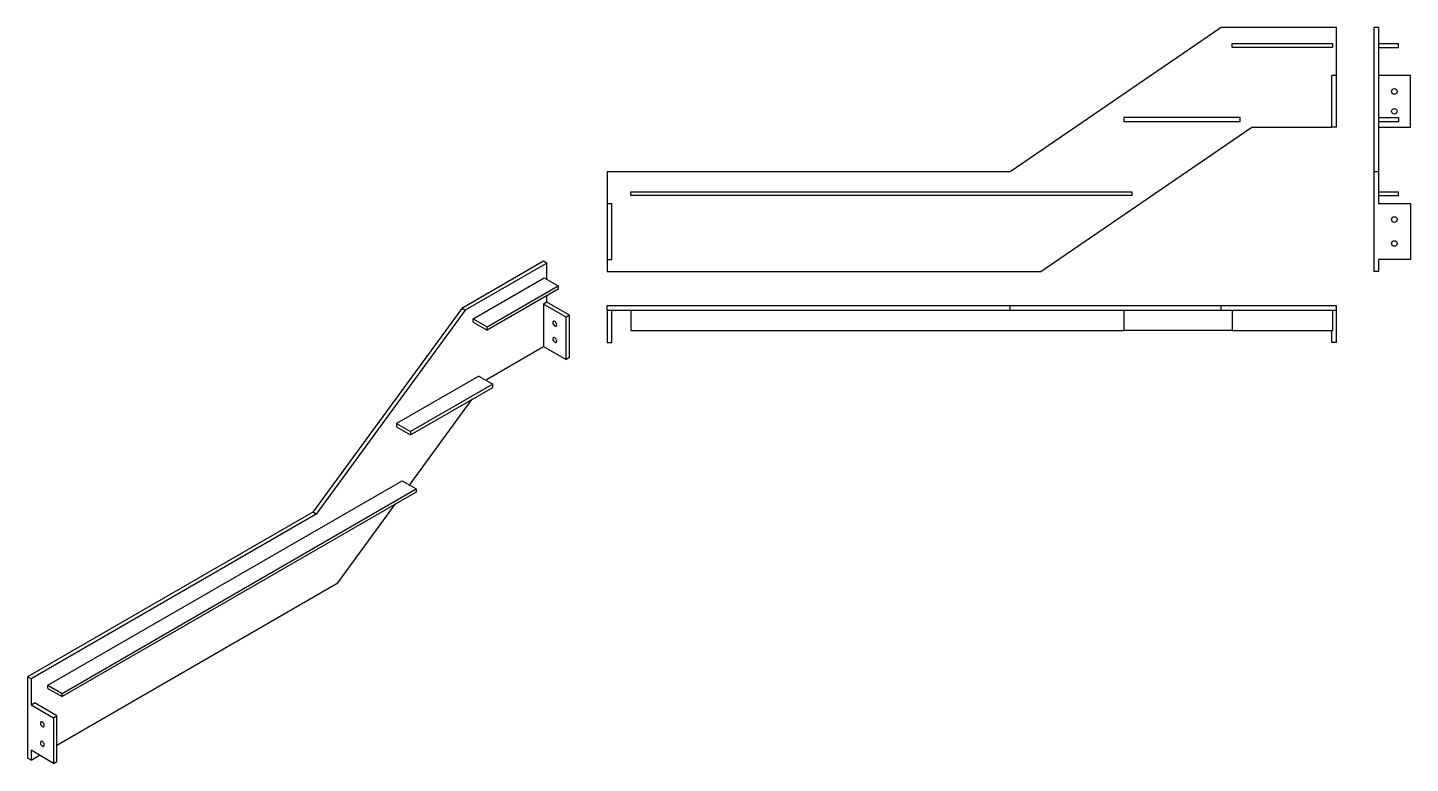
# Model space of a CAD drawing. Header units: millimetres. Extents: x -2187 to 1283, y -1241 to 605.
import ezdxf

# ---------------------------------------------------------------- set-up
doc = ezdxf.new("R2010")
doc.units = ezdxf.units.MM
for name, color, linetype in [('ProjItem176', 7, 'CONTINUOUS'), ('ProjItem177', 7, 'CONTINUOUS'), ('ProjItem178', 7, 'CONTINUOUS'), ('ProjItem179', 7, 'CONTINUOUS')]:
    doc.layers.add(name, color=color, linetype=linetype)

msp = doc.modelspace()

# ---------------------------------------------------------------- linework, layer by layer
at = {"layer": 'ProjItem176'}
for p, q in [((808.096, 604.7), (278.74, 243.2)), ((1097.83, 604.7), (808.096, 604.7)), ((1097.83, 484.7), (1097.83, 604.7)), ((835.828, 554.7), (835.828, 564.7)), ((835.828, 564.7), (1087.83, 564.7)), ((1087.83, 564.7), (1087.83, 554.7)), ((1087.83, 554.7), (835.828, 554.7)), ((1085.83, 354.7), (1085.83, 484.7)), ((1097.83, 484.7), (1085.83, 484.7)), ((1097.83, 354.7), (1097.83, 484.7)), ((355.959, -6.8003), (885.315, 354.7)), ((855.828, 378.95), (563.828, 378.95)), ((563.828, 378.95), (563.828, 368.95)), ((563.828, 368.95), (855.828, 368.95)), ((855.828, 368.95), (855.828, 378.95)), ((885.315, 354.7), (1085.83, 354.7)), ((1097.83, 354.7), (1085.83, 354.7)), ((278.74, 243.2), (-733.172, 243.2)), ((-733.172, 243.2), (-733.172, 163.2)), ((-673.172, 183.2), (-673.172, 193.2)), ((-673.172, 193.2), (583.828, 193.2)), ((583.828, 183.2), (-673.172, 183.2)), ((583.828, 193.2), (583.828, 183.2)), ((-733.172, 163.2), (-733.172, 23.1997)), ((-733.172, 163.2), (-721.172, 163.2)), ((-721.172, 23.1997), (-721.172, 163.2)), ((-733.172, 23.1997), (-733.172, -6.8003)), ((-733.172, 23.1997), (-721.172, 23.1997)), ((-733.172, -6.8003), (355.959, -6.8003))]:
    msp.add_line(p, q, dxfattribs=at)
at = {"layer": 'ProjItem177'}
for p, q in [((-892.515, 18.7109), (-1097.39, -99.5718)), ((-884.03, 13.8119), (-1088.9, -104.471)), ((-884.03, 13.8119), (-892.515, 18.7109)), ((-884.03, -27.0129), (-884.03, 13.8119)), ((-1069.29, -125.809), (-891.101, -22.9305)), ((-891.101, -22.9305), (-855.745, -43.3429)), ((-1033.94, -146.221), (-855.745, -43.3429)), ((-855.745, -51.5078), (-1033.94, -154.386)), ((-884.03, -84.1677), (-884.03, -67.8378)), ((-855.745, -43.3429), (-855.745, -51.5078)), ((-1097.39, -99.5718), (-1471.7, -610.844)), ((-1088.9, -104.471), (-1097.39, -99.5718)), ((-884.03, -84.1677), (-892.515, -89.0667)), ((-892.515, -89.0667), (-892.515, -195.211)), ((-835.946, -121.727), (-892.515, -89.0667)), ((-827.461, -116.828), (-884.03, -84.1677)), ((-1088.9, -104.471), (-1463.21, -615.743)), ((-1069.29, -133.974), (-1069.29, -125.809)), ((-1069.29, -125.809), (-1033.94, -146.221)), ((-1069.29, -133.974), (-1033.94, -154.386)), ((-827.461, -116.828), (-835.946, -121.727)), ((-835.946, -227.871), (-835.946, -121.727)), ((-827.461, -222.972), (-827.461, -116.828)), ((-1033.94, -154.386), (-1033.94, -146.221)), ((-1034.3, -277.07), (-892.515, -195.211)), ((-892.515, -195.211), (-835.946, -227.871)), ((-827.461, -222.972), (-835.946, -227.871)), ((-1055.15, -269.308), (-1261.62, -388.517)), ((-1055.15, -269.308), (-1019.79, -289.721)), ((-1036.5, -280.076), (-1034.3, -277.07)), ((-1019.79, -289.721), (-1226.27, -408.929)), ((-1226.27, -417.094), (-1019.79, -297.886)), ((-1019.79, -297.886), (-1019.79, -289.721)), ((-1228.83, -542.784), (-1071.32, -327.632)), ((-1261.62, -388.517), (-1261.62, -396.682)), ((-1261.62, -388.517), (-1226.27, -408.929)), ((-1261.62, -396.682), (-1226.27, -417.094)), ((-1226.27, -408.929), (-1226.27, -417.094)), ((-2136.32, -1045.18), (-1247.48, -532.016)), ((-2100.96, -1065.6), (-1212.13, -552.428)), ((-1247.48, -532.016), (-1212.13, -552.428)), ((-1212.13, -552.428), (-1212.13, -560.593)), ((-1212.13, -560.593), (-2100.96, -1073.76)), ((-1471.7, -610.844), (-2187.23, -1023.96)), ((-1463.21, -615.743), (-2178.74, -1028.85)), ((-1463.21, -615.743), (-1471.7, -610.844)), ((-1408.61, -788.343), (-1263.65, -590.34)), ((-2113.69, -1195.42), (-1408.61, -788.343)), ((-2187.23, -1023.96), (-2187.23, -1228.08)), ((-2178.74, -1028.85), (-2187.23, -1023.96)), ((-2178.74, -1028.85), (-2178.74, -1094.17)), ((-2136.32, -1053.35), (-2136.32, -1045.18)), ((-2136.32, -1045.18), (-2100.96, -1065.6)), ((-2136.32, -1053.35), (-2100.96, -1073.76)), ((-2100.96, -1073.76), (-2100.96, -1065.6)), ((-2178.74, -1094.17), (-2170.26, -1089.28)), ((-2178.74, -1094.17), (-2122.17, -1126.83)), ((-2113.69, -1121.93), (-2170.26, -1089.28)), ((-2122.17, -1126.83), (-2113.69, -1121.93)), ((-2122.17, -1126.83), (-2122.17, -1241.14)), ((-2113.69, -1236.24), (-2113.69, -1121.93)), ((-2122.17, -1241.14), (-2178.74, -1208.48)), ((-2178.74, -1208.48), (-2178.74, -1232.98)), ((-2178.74, -1232.98), (-2187.23, -1228.08)), ((-2178.74, -1232.98), (-2157.53, -1220.73)), ((-2122.17, -1241.14), (-2113.69, -1236.24))]:
    msp.add_line(p, q, dxfattribs=at)
for centre, major_axis, start_param, end_param in [((-864.231, -138.056), (3.5, -6.0622), -3.14159, 0), ((-864.231, -138.056), (3.5, -6.0622), -3.92699, -3.14159), ((-864.231, -138.056), (3.5, -6.0622), 0, -3.92699), ((-864.231, -178.881), (3.5, -6.0622), -3.14159, 0), ((-864.231, -178.881), (3.5, -6.0622), -3.92699, -3.14159), ((-864.231, -178.881), (3.5, -6.0622), 0, -3.92699), ((-2150.46, -1143.16), (-3.5, 6.0622), 0, 2.35619), ((-2150.46, -1143.16), (-3.5, 6.0622), 3.14159, 0), ((-2150.46, -1143.16), (-3.5, 6.0622), 2.35619, 3.14159), ((-2150.46, -1192.15), (-3.5, 6.0622), 0, 2.35619), ((-2150.46, -1192.15), (-3.5, 6.0622), 3.14159, 0), ((-2150.46, -1192.15), (-3.5, 6.0622), 2.35619, 3.14159)]:
    msp.add_ellipse(centre, major_axis=major_axis, ratio=0.57735, start_param=start_param, end_param=end_param, dxfattribs=at)
at = {"layer": 'ProjItem178'}
for p, q in [((1203.01, 604.7), (1191.01, 604.7)), ((1191.01, 604.7), (1191.01, 243.2)), ((1203.01, 604.7), (1203.01, 243.2)), ((1203.01, 564.7), (1253.01, 564.7)), ((1253.01, 554.7), (1253.01, 564.7)), ((1203.01, 554.7), (1253.01, 554.7)), ((1283.01, 484.7), (1203.01, 484.7)), ((1283.01, 354.7), (1283.01, 484.7)), ((1203.01, 378.95), (1253.01, 378.95)), ((1203.01, 368.95), (1253.01, 368.95)), ((1203.01, 354.7), (1283.01, 354.7)), ((1253.01, 378.95), (1253.01, 368.95)), ((1191.01, 243.2), (1191.01, -6.8003)), ((1203.01, 243.2), (1191.01, 243.2)), ((1203.01, 243.2), (1203.01, 163.2)), ((1203.01, 193.2), (1253.01, 193.2)), ((1203.01, 183.2), (1253.01, 183.2)), ((1253.01, 183.2), (1253.01, 193.2)), ((1203.01, 163.2), (1283.01, 163.2)), ((1283.01, 163.2), (1283.01, 23.1997)), ((1283.01, 23.1997), (1203.01, 23.1997)), ((1203.01, 23.1997), (1203.01, -6.8003)), ((1203.01, -6.8003), (1191.01, -6.8003))]:
    msp.add_line(p, q, dxfattribs=at)
for centre in [(1243.01, 444.7), (1243.01, 394.7), (1243.01, 123.2), (1243.01, 63.1997)]:
    msp.add_circle(centre, 7, dxfattribs=at)
at = {"layer": 'ProjItem179'}
for p, q in [((278.74, -93.2124), (-733.172, -93.2124)), ((-733.172, -105.212), (-733.172, -93.2124)), ((278.74, -105.212), (278.74, -93.2124)), ((808.096, -93.2124), (278.74, -93.2124)), ((808.096, -105.212), (808.096, -93.2124)), ((1097.83, -93.2124), (808.096, -93.2124)), ((1097.83, -105.212), (1097.83, -93.2124)), ((278.74, -105.212), (-733.172, -105.212)), ((-733.172, -105.212), (-733.172, -185.212)), ((-721.172, -185.212), (-721.172, -105.212)), ((-673.172, -105.212), (-673.172, -155.212)), ((808.096, -105.212), (278.74, -105.212)), ((563.828, -105.212), (563.828, -155.212)), ((1097.83, -105.212), (808.096, -105.212)), ((835.828, -105.212), (835.828, -155.212)), ((1087.83, -105.212), (1087.83, -155.212)), ((1097.83, -185.212), (1097.83, -105.212)), ((-673.172, -155.212), (563.828, -155.212)), ((835.828, -155.212), (563.828, -155.212)), ((835.828, -155.212), (1087.83, -155.212)), ((1085.83, -185.212), (1085.83, -155.212)), ((-733.172, -185.212), (-721.172, -185.212)), ((1097.83, -185.212), (1085.83, -185.212))]:
    msp.add_line(p, q, dxfattribs=at)

doc.saveas('drawing.dxf')
